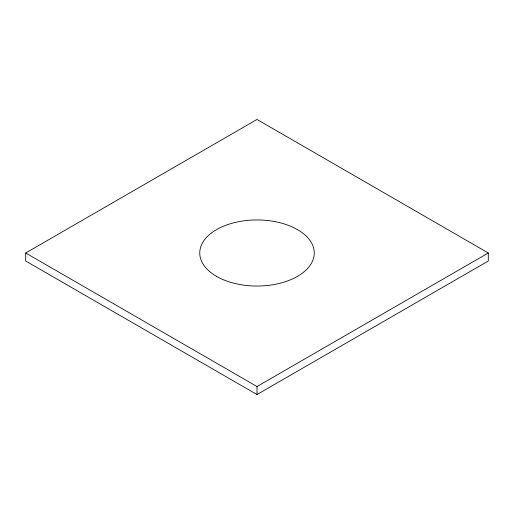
<?xml version="1.0" encoding="UTF-8"?>
<svg xmlns="http://www.w3.org/2000/svg" width="514" height="514" viewBox="0 0 514 514"><rect width="100%" height="100%" fill="white"/><g stroke="black" fill="none" stroke-linecap="round" stroke-linejoin="round"><path stroke-width="0.77" d="M25.7 252.991L257 119.454L488.3 252.991L488.3 261.009L257 394.546L25.7 261.009L25.7 252.991L257 386.534L488.3 252.991M257 386.534L257 394.546M216.522 276.365A57.247 33.05 0 0 0 312.294 261.549A57.247 33.05 0 0 0 242.184 221.071A57.247 33.05 0 0 0 216.522 276.365"/></g></svg>
